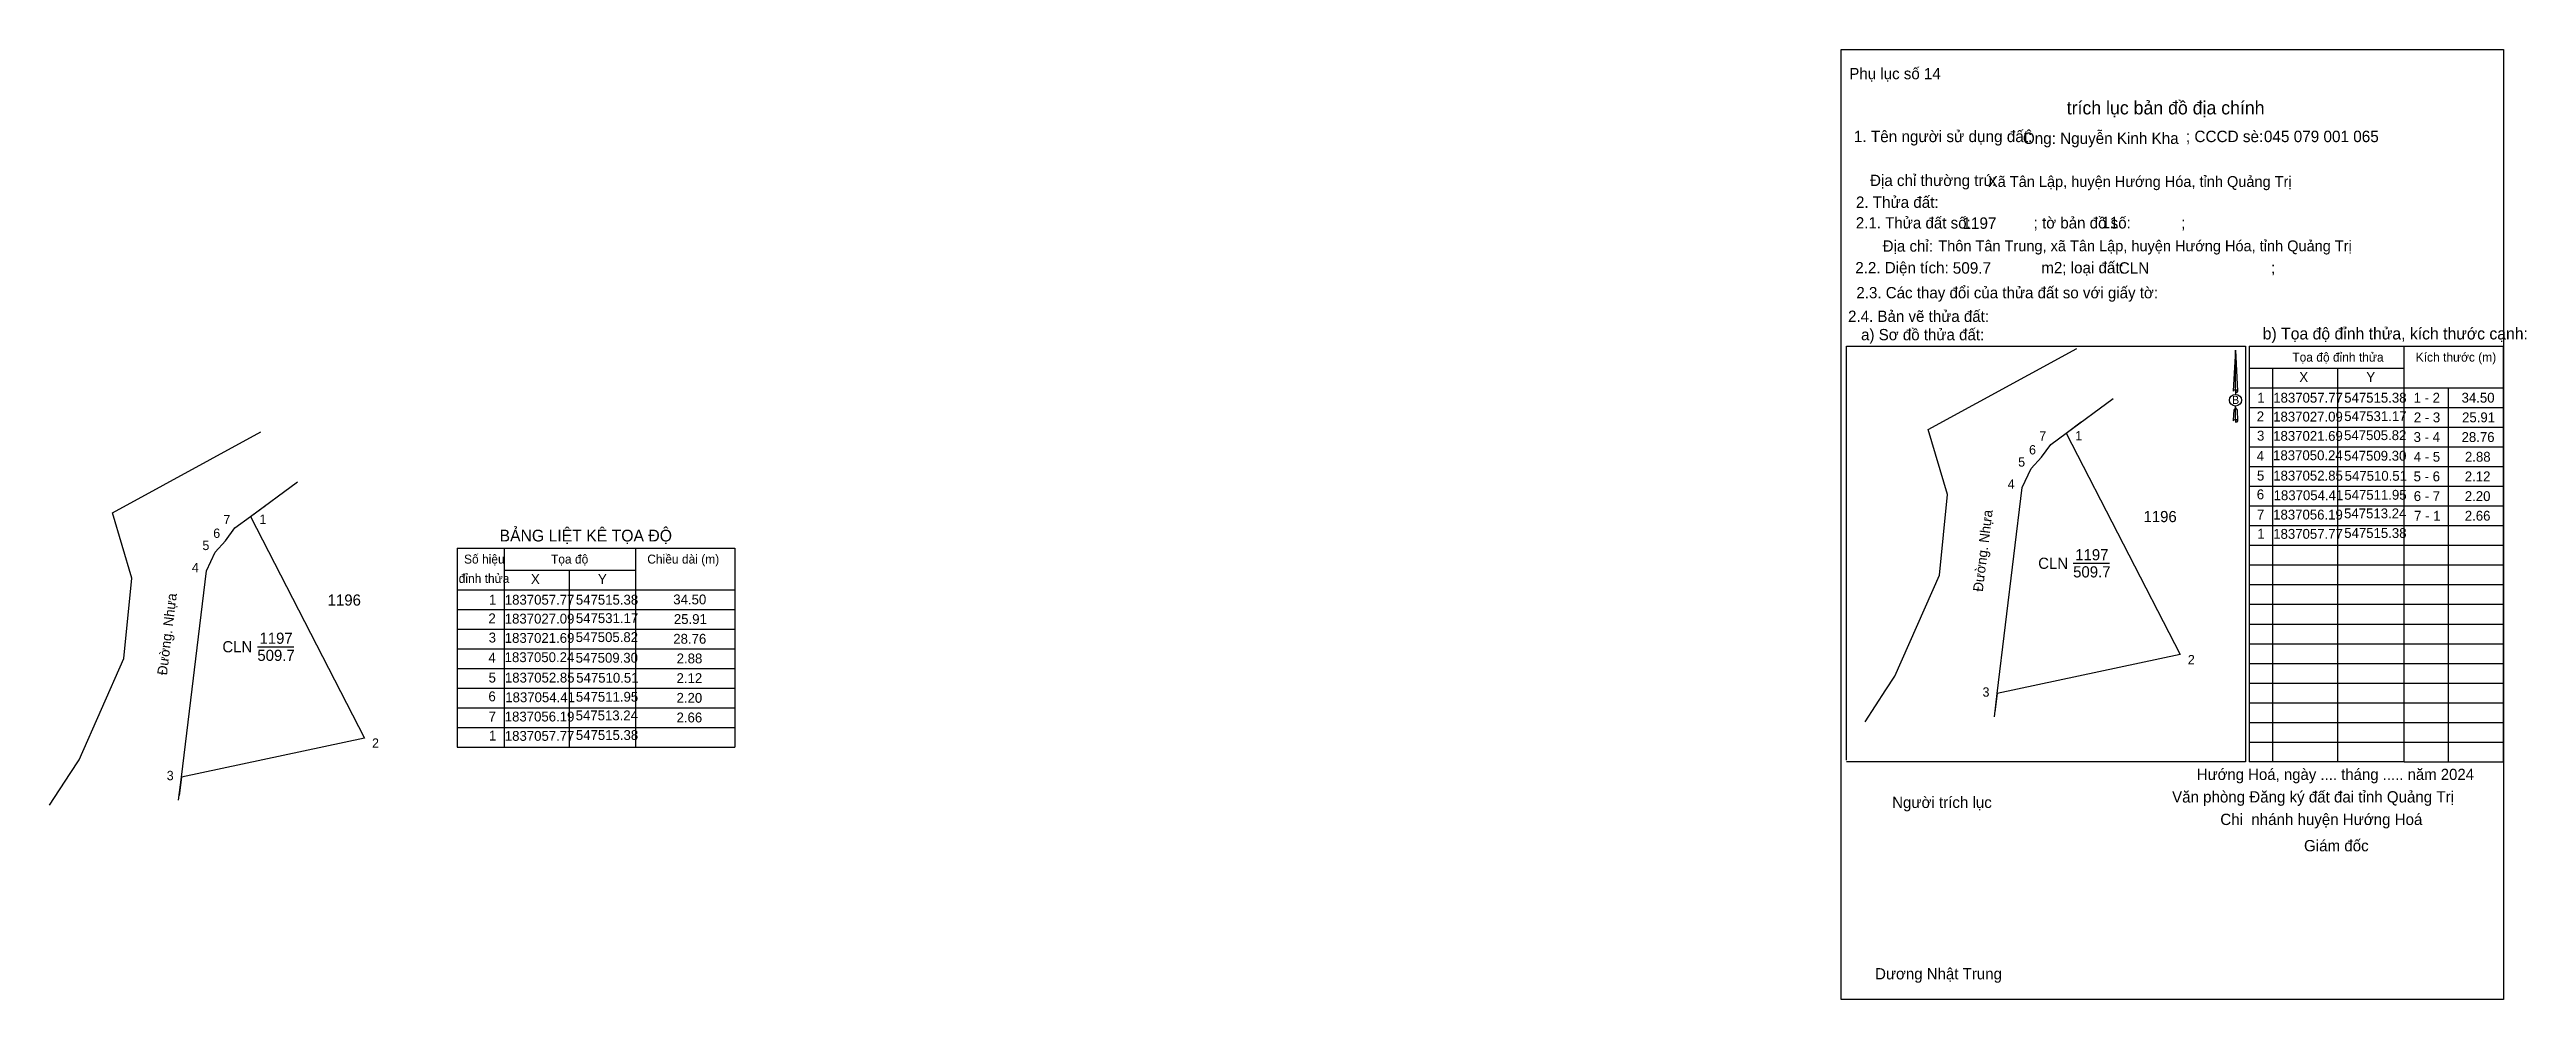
# Model space of a CAD drawing. Extents: x 547236 to 547579, y 1836979 to 1837111.
import ezdxf

# ---------------------------------------------------------------- set-up
doc = ezdxf.new("R2010")
doc.units = 0
for name, color, linetype in [('Level 1', 7, 'Continuous'), ('Level 10', 7, 'Continuous'), ('Level 13', 7, 'Continuous'), ('Level 23', 7, 'Continuous'), ('Level 27', 7, 'Continuous'), ('Level 3', 7, 'Continuous'), ('Level 36', 7, 'Continuous'), ('Level 40', 7, 'Continuous'), ('Level 42', 7, 'Continuous'), ('Level 52', 7, 'Continuous'), ('Level 53', 7, 'Continuous'), ('Level 6', 7, 'Continuous'), ('Level 7', 7, 'Continuous'), ('Level 8', 7, 'Continuous'), ('Level 9', 7, 'Continuous')]:
    doc.layers.add(name, color=color, linetype=linetype)

msp = doc.modelspace()

# ---------------------------------------------------------------- linework, layer by layer
at = {"layer": 'Level 1'}
for p, q in [((547562.17, 1837012.24), (547562.17, 1837069.8)), ((547562.17, 1837069.8), (547575.91, 1837069.8)), ((547575.91, 1837069.8), (547575.91, 1837012.24)), ((547540.78, 1837066.75), (547562.17, 1837066.75)), ((547540.71, 1837064.03), (547575.91, 1837064.03)), ((547568.28, 1837064.03), (547568.28, 1837012.24)), ((547540.71, 1837061.3), (547575.91, 1837061.3)), ((547540.71, 1837058.58), (547575.91, 1837058.58)), ((547540.71, 1837055.85), (547575.91, 1837055.85)), ((547540.71, 1837053.12), (547575.91, 1837053.12)), ((547540.71, 1837050.4), (547575.91, 1837050.4)), ((547540.71, 1837047.67), (547575.91, 1837047.67)), ((547540.71, 1837044.95), (547575.91, 1837044.95)), ((547540.71, 1837042.22), (547575.91, 1837042.22)), ((547540.71, 1837039.5), (547575.91, 1837039.5)), ((547540.71, 1837036.77), (547575.91, 1837036.77)), ((547540.71, 1837034.05), (547575.91, 1837034.05)), ((547540.71, 1837031.32), (547575.91, 1837031.32)), ((547540.71, 1837028.59), (547575.91, 1837028.59)), ((547540.71, 1837025.87), (547575.91, 1837025.87)), ((547540.71, 1837023.14), (547575.91, 1837023.14)), ((547540.71, 1837020.42), (547575.91, 1837020.42)), ((547540.71, 1837017.69), (547575.91, 1837017.69)), ((547540.71, 1837014.97), (547575.91, 1837014.97)), ((547562.17, 1837012.24), (547575.91, 1837012.24))]:
    msp.add_line(p, q, dxfattribs=at)
at = {"layer": 'Level 10'}
for p, q in [((547496.26, 1837058.27), (547516.84, 1837069.5)), ((547498.96, 1837049.24), (547496.26, 1837058.27)), ((547497.85, 1837038.08), (547498.96, 1837049.24)), ((547491.64, 1837024.09), (547497.85, 1837038.08)), ((547487.56, 1837017.79), (547490.41, 1837022.19)), ((547490.41, 1837022.19), (547491.64, 1837024.09))]:
    msp.add_line(p, q, dxfattribs=at)
msp.add_lwpolyline([(547531.17, 1837027.09), (547505.82, 1837021.69), (547509.3, 1837050.24), (547510.51, 1837052.85), (547511.95, 1837054.41), (547513.24, 1837056.19), (547515.38, 1837057.77)], close=True, dxfattribs=at)
at = {"layer": 'Level 13'}
msp.add_lwpolyline([(547484.22, 1837110.88), (547575.96, 1837110.88), (547575.96, 1836979.32), (547484.22, 1836979.32)], close=True, dxfattribs=at)
at = {"layer": 'Level 23'}
msp.add_lwpolyline([(547505.43, 1837018.46), (547505.82, 1837021.69), (547509.3, 1837050.24), (547510.51, 1837052.85), (547511.95, 1837054.41), (547513.24, 1837056.19), (547515.38, 1837057.77), (547521.9, 1837062.57)], dxfattribs=at)
at = {"layer": 'Level 27'}
for p, q in [((547515.38, 1837057.77), (547517.46, 1837059.3)), ((547505.82, 1837021.69), (547505.51, 1837019.13))]:
    msp.add_line(p, q, dxfattribs=at)
at = {"layer": 'Level 3'}
for p, q in [((547484.93, 1837069.8), (547540.19, 1837069.8)), ((547484.93, 1837012.45), (547484.93, 1837069.8)), ((547540.19, 1837069.8), (547540.19, 1837012.24)), ((547540.71, 1837069.8), (547540.71, 1837012.24)), ((547540.71, 1837069.8), (547562.17, 1837069.8)), ((547543.95, 1837066.75), (547543.95, 1837012.24)), ((547552.97, 1837066.75), (547552.97, 1837012.24)), ((547540.19, 1837012.24), (547484.93, 1837012.24)), ((547562.17, 1837012.24), (547540.71, 1837012.24))]:
    msp.add_line(p, q, dxfattribs=at)
at = {"layer": 'Level 40'}
for p, q in [((547538.82, 1837069.27), (547538.56, 1837064.46)), ((547538.82, 1837069.27), (547539.11, 1837063.57)), ((547538.82, 1837069.27), (547539.11, 1837063.57)), ((547538.82, 1837063.77), (547538.82, 1837069.27)), ((547538.82, 1837069.27), (547539.11, 1837063.57)), ((547538.56, 1837064.46), (547538.5, 1837063.57)), ((547538.82, 1837063.77), (547538.82, 1837063.56)), ((547538.82, 1837063.56), (547538.82, 1837063.39)), ((547538.82, 1837063.39), (547538.82, 1837063.17)), ((547538.82, 1837063.39), (547538.82, 1837063.17)), ((547538.82, 1837063.39), (547538.82, 1837063.17)), ((547539.11, 1837063.57), (547539.11, 1837063.57)), ((547538.56, 1837060.36), (547538.5, 1837059.46)), ((547538.57, 1837060.94), (547538.56, 1837060.36)), ((547538.82, 1837061.26), (547538.57, 1837060.94)), ((547538.82, 1837061.26), (547538.82, 1837061.51)), ((547538.82, 1837061.26), (547538.82, 1837061.51)), ((547538.82, 1837061.26), (547538.82, 1837061.51)), ((547538.82, 1837061.26), (547539.05, 1837060.94)), ((547538.82, 1837061.26), (547539.05, 1837060.94)), ((547538.82, 1837061.26), (547539.05, 1837060.94)), ((547538.82, 1837059.65), (547538.82, 1837061.26)), ((547538.82, 1837059.65), (547538.82, 1837059.43)), ((547538.82, 1837059.43), (547538.82, 1837059.27)), ((547539.05, 1837060.94), (547539.11, 1837059.46)), ((547539.05, 1837060.94), (547539.11, 1837059.46)), ((547539.05, 1837060.94), (547539.11, 1837059.46)), ((547539.11, 1837059.46), (547539.11, 1837059.46))]:
    msp.add_line(p, q, dxfattribs=at)
msp.add_ellipse((547538.82, 1837062.32), major_axis=(0.847, 0), ratio=0.952727, dxfattribs=at)
for centre, start_param, end_param in [((547538.82, 1837063.57), 1.570796, 3.074452), ((547538.82, 1837063.57), 0.067141, 1.570796), ((547538.82, 1837063.57), 4.712389, 6.283185), ((547538.82, 1837059.45), 2.491069, 3.074278), ((547538.82, 1837059.45), 1.570796, 2.491069), ((547538.82, 1837059.45), 0.067141, 1.570796), ((547538.82, 1837059.45), 4.712389, 6.283185)]:
    msp.add_ellipse(centre, major_axis=(0.311, 0), ratio=0.614131, start_param=start_param, end_param=end_param, dxfattribs=at)
at = {"layer": 'Level 53'}
for p, q in [((547484.22, 1837110.88), (547484.22, 1837110.88)), ((547575.96, 1836979.32), (547575.96, 1836979.32))]:
    msp.add_line(p, q, dxfattribs=at)
at = {"layer": 'Level 7'}
for p, q in [((547244.8, 1837046.71), (547265.38, 1837057.94)), ((547247.5, 1837037.68), (547244.8, 1837046.71)), ((547263.92, 1837046.21), (547266, 1837047.74)), ((547292.57, 1837041.82), (547317.28, 1837041.82)), ((547292.57, 1837041.82), (547292.57, 1837014.25)), ((547299.05, 1837041.82), (547299.05, 1837014.25)), ((547317.28, 1837041.82), (547331.01, 1837041.82)), ((547317.28, 1837014.25), (547317.28, 1837041.82)), ((547331.01, 1837041.82), (547331.01, 1837014.25)), ((547299.05, 1837038.78), (547317.28, 1837038.78)), ((547308.08, 1837038.78), (547308.08, 1837014.25)), ((547246.39, 1837026.52), (547247.5, 1837037.68)), ((547292.57, 1837036.05), (547331.01, 1837036.05)), ((547292.57, 1837033.32), (547331.01, 1837033.32)), ((547264.88, 1837028.17), (547269.92, 1837028.17)), ((547292.57, 1837030.6), (547331.01, 1837030.6)), ((547292.57, 1837027.87), (547331.01, 1837027.87)), ((547240.18, 1837012.53), (547246.39, 1837026.52)), ((547292.57, 1837025.15), (547331.01, 1837025.15)), ((547292.57, 1837022.42), (547331.01, 1837022.42)), ((547292.57, 1837019.7), (547331.01, 1837019.7)), ((547292.57, 1837016.97), (547331.01, 1837016.97)), ((547292.57, 1837014.25), (547331.01, 1837014.25)), ((547238.95, 1837010.63), (547240.18, 1837012.53)), ((547236.1, 1837006.23), (547238.95, 1837010.63)), ((547254.36, 1837010.13), (547254.05, 1837007.57))]:
    msp.add_line(p, q, dxfattribs=at)
msp.add_lwpolyline([(547253.97, 1837006.9), (547254.36, 1837010.13), (547257.84, 1837038.68), (547259.05, 1837041.29), (547260.49, 1837042.85), (547261.78, 1837044.63), (547263.92, 1837046.21), (547270.44, 1837051.01)], dxfattribs=at)
msp.add_lwpolyline([(547279.71, 1837015.53), (547254.36, 1837010.13), (547257.84, 1837038.68), (547259.05, 1837041.29), (547260.49, 1837042.85), (547261.78, 1837044.63), (547263.92, 1837046.21)], close=True, dxfattribs=at)
at = {"layer": 'Level 9'}
msp.add_line((547516.34, 1837039.73), (547521.38, 1837039.73), dxfattribs=at)

# ---------------------------------------------------------------- texts
at = {"layer": 'Level 1'}
for s, height, p in [('Phụ lục số 14', 1.5628, (547485.34, 1837106.77)), ('1. Tên người sử dụng đất:', 1.5841, (547485.97, 1837098.06)), ('Ông: Nguyễn Kinh Kha', 1.5772, (547509.38, 1837097.81)), ('; CCCD sè:', 1.584, (547531.96, 1837098.06)), ('045 079 001 065', 1.5841, (547542.76, 1837098.06)), ('Địa chỉ thường trú:', 1.5682, (547488.21, 1837091.98)), ('2. Thửa đất:', 1.5716, (547486.26, 1837088.96)), ('2.1. Thửa đất số:               ; tờ bản đồ số:            ;', 1.5628, (547486.24, 1837086.1)), ('Địa chỉ:', 1.563, (547489.96, 1837082.89)), ('2.2. Diện tích:                      m2; loại đất:                                   ;', 1.5682, (547486.17, 1837079.89)), ('2.3. Các thay đổi của thửa đất so với giấy tờ:', 1.5628, (547486.32, 1837076.43)), ('2.4. Bản vẽ thửa đất: ', 1.5628, (547485.17, 1837073.16)), ('a) Sơ đồ thửa đất: ', 1.5628, (547486.97, 1837070.62)), ('Tọa độ đỉnh thửa', 1.2412, (547546.69, 1837067.66)), ('Kích thước (m)', 1.2412, (547563.78, 1837067.66)), ('Hướng Hoá, ngày .... tháng ..... năm 2024', 1.5467, (547533.47, 1837009.72)), ('Người trích lục', 1.5628, (547491.27, 1837005.84)), ('Văn phòng Đăng ký đất đai tỉnh Quảng Trị', 1.5628, (547530.04, 1837006.6)), (' Chi  nhánh huyện Hướng Hoá', 1.5628, (547536.14, 1837003.48)), (' Giám đốc', 1.565, (547547.73, 1836999.84)), ('Dương Nhật Trung', 1.5562, (547488.91, 1836982.1))]:
    msp.add_text(s, height=height, dxfattribs=at).set_placement(p)
at = {"layer": 'Level 10'}
msp.add_text('b) Tọa độ đỉnh thửa, kích thước cạnh:', height=1.6314, dxfattribs=at).set_placement((547542.59, 1837070.73))
at = {"layer": 'Level 13'}
for s, p in [('1197', (547516.63, 1837040.14)), ('CLN', (547511.5, 1837038.96)), ('509.7', (547516.34, 1837037.77))]:
    msp.add_text(s, height=1.546, dxfattribs=at).set_placement(p)
at = {"layer": 'Level 36'}
msp.add_text('1196', height=1.546, dxfattribs=at).set_placement((547526.08, 1837045.43))
at = {"layer": 'Level 40'}
msp.add_text('B', height=1.11, dxfattribs=at).set_placement((547538.34, 1837061.8))
at = {"layer": 'Level 42'}
msp.add_text(' trích lục bản đồ địa chính', height=1.8334, dxfattribs=at).set_placement((547514.77, 1837101.9))
at = {"layer": 'Level 52'}
for s, height, p in [('X', 1.37, (547547.66, 1837064.84)), ('Y', 1.37, (547556.94, 1837064.84)), ('1', 1.37, (547541.84, 1837061.98)), ('1837057.77', 1.365, (547544.05, 1837061.98)), ('547515.38', 1.365, (547553.88, 1837061.98)), ('1 - 2', 1.365, (547563.49, 1837061.98)), ('34.50', 1.365, (547570.13, 1837061.98)), ('2', 1.37, (547541.77, 1837059.39)), ('1837027.09', 1.365, (547544.04, 1837059.36)), ('547531.17', 1.365, (547553.88, 1837059.43)), ('2 - 3', 1.365, (547563.52, 1837059.26)), ('25.91', 1.365, (547570.2, 1837059.26)), ('4', 1.37, (547541.77, 1837053.93)), ('3', 1.37, (547541.8, 1837056.73)), ('1837050.24', 1.365, (547544.03, 1837054.01)), ('1837021.69', 1.365, (547544.04, 1837056.69)), ('547509.30', 1.365, (547553.86, 1837053.94)), ('547505.82', 1.365, (547553.86, 1837056.79)), ('3 - 4', 1.365, (547563.49, 1837056.53)), ('28.76', 1.365, (547570.13, 1837056.53)), ('5', 1.37, (547541.79, 1837051.19)), ('1837052.85', 1.365, (547544.05, 1837051.19)), ('547510.51', 1.365, (547553.94, 1837051.16)), ('4 - 5', 1.365, (547563.51, 1837053.8)), ('5 - 6', 1.365, (547563.49, 1837051.08)), ('2.12', 1.365, (547570.58, 1837051.08)), ('2.88', 1.365, (547570.6, 1837053.8)), ('6', 1.37, (547541.77, 1837048.59)), ('1837054.41', 1.365, (547544.1, 1837048.47)), ('547511.95', 1.365, (547553.89, 1837048.53)), ('6 - 7', 1.365, (547563.51, 1837048.35)), ('2.20', 1.365, (547570.58, 1837048.35)), ('7', 1.37, (547541.79, 1837045.78)), ('1837056.19', 1.365, (547544.04, 1837045.79)), ('547513.24', 1.365, (547553.86, 1837045.96)), ('7 - 1', 1.365, (547563.56, 1837045.63)), ('2.66', 1.365, (547570.58, 1837045.63)), ('1', 1.37, (547541.84, 1837043.15)), ('1837057.77', 1.365, (547544.05, 1837043.12)), ('547515.38', 1.365, (547553.88, 1837043.24))]:
    msp.add_text(s, height=height, dxfattribs=at).set_placement(p)
at = {"layer": 'Level 6'}
for s, height, p in [('Xã Tân Lập, huyện Hướng Hóa, tỉnh Quảng Trị', 1.5049, (547504.55, 1837091.85)), ('1197', 1.584, (547501.01, 1837086.05)), ('11', 1.584, (547520.26, 1837086.13)), ('Thôn Tân Trung, xã Tân Lập, huyện Hướng Hóa, tỉnh Quảng Trị', 1.5049, (547497.67, 1837082.94)), ('509.7', 1.584, (547499.67, 1837079.84)), ('CLN', 1.584, (547522.65, 1837079.84)), ('.', 1.28, (547521.74, 1837076.47))]:
    msp.add_text(s, height=height, dxfattribs=at).set_placement(p)
at = {"layer": 'Level 7'}
for s, height, p in [('7', 1.29, (547260.18, 1837045.15)), ('1', 1.29, (547265.17, 1837045.19)), ('5', 1.29, (547257.27, 1837041.56)), ('6', 1.29, (547258.77, 1837043.25)), ('BẢNG LIỆT KÊ TỌA ĐỘ', 1.6314, (547298.42, 1837042.75)), ('4', 1.29, (547255.81, 1837038.49)), ('đỉnh thửa', 1.241, (547292.76, 1837037.01)), ('Số hiệu', 1.241, (547293.5, 1837039.69)), ('X', 1.37, (547302.77, 1837036.86)), ('Tọa độ ', 1.241, (547305.54, 1837039.69)), ('Y', 1.37, (547312.05, 1837036.86)), ('Chiều dài (m)', 1.2412, (547318.88, 1837039.69)), ('1196', 1.546, (547274.62, 1837033.87)), ('1', 1.37, (547296.95, 1837034)), ('1837057.77', 1.365, (547299.15, 1837034)), ('547515.38', 1.365, (547308.99, 1837034)), ('34.50', 1.365, (547322.48, 1837034.04)), ('2', 1.37, (547296.88, 1837031.42)), ('1837027.09', 1.365, (547299.14, 1837031.38)), ('547531.17', 1.365, (547308.99, 1837031.45)), ('25.91', 1.365, (547322.56, 1837031.32)), ('CLN', 1.546, (547260.04, 1837027.4)), ('1197', 1.546, (547265.17, 1837028.58)), ('3', 1.37, (547296.91, 1837028.76)), ('1837021.69', 1.365, (547299.14, 1837028.71)), ('547505.82', 1.365, (547308.97, 1837028.82)), ('28.76', 1.365, (547322.48, 1837028.59)), ('509.7', 1.546, (547264.88, 1837026.21)), ('4', 1.37, (547296.87, 1837025.96)), ('5', 1.37, (547296.9, 1837023.21)), ('1837050.24', 1.365, (547299.13, 1837026.04)), ('1837052.85', 1.365, (547299.16, 1837023.21)), ('547509.30', 1.365, (547308.96, 1837025.96)), ('547510.51', 1.365, (547309.04, 1837023.19)), ('2.12', 1.365, (547322.93, 1837023.14)), ('2.88', 1.365, (547322.95, 1837025.87)), ('6', 1.37, (547296.88, 1837020.61)), ('1837054.41', 1.365, (547299.21, 1837020.49)), ('547511.95', 1.365, (547308.99, 1837020.56)), ('2.20', 1.365, (547322.93, 1837020.41)), ('7', 1.37, (547296.9, 1837017.81)), ('1837056.19', 1.365, (547299.14, 1837017.82)), ('547513.24', 1.365, (547308.96, 1837017.98)), ('2.66', 1.365, (547322.93, 1837017.69)), ('2', 1.29, (547280.76, 1837014.18)), ('1', 1.37, (547296.95, 1837015.18)), ('1837057.77', 1.365, (547299.15, 1837015.14)), ('547515.38', 1.365, (547308.99, 1837015.26)), ('3', 1.29, (547252.33, 1837009.69))]:
    msp.add_text(s, height=height, dxfattribs=at).set_placement(p)
msp.add_text('Đường. Nhựa', height=1.37, rotation=83.0537, dxfattribs=at).set_placement((547252.36, 1837024.18))
at = {"layer": 'Level 8'}
msp.add_text('Đường. Nhựa', height=1.37, rotation=83.0537, dxfattribs=at).set_placement((547503.82, 1837035.74))
at = {"layer": 'Level 9'}
for s, p in [('6', (547510.23, 1837054.81)), ('7', (547511.64, 1837056.71)), ('1', (547516.63, 1837056.75)), ('5', (547508.73, 1837053.12)), ('4', (547507.27, 1837050.05)), ('2', (547532.22, 1837025.74)), ('3', (547503.79, 1837021.25))]:
    msp.add_text(s, height=1.29, dxfattribs=at).set_placement(p)

doc.saveas('drawing.dxf')
